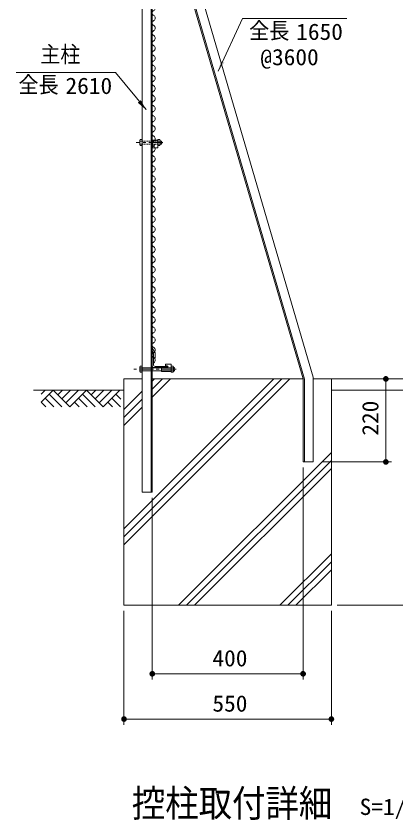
# Model space of a CAD drawing. Units: millimetres, scale not verified, with parts at other scales. Extents: x -4455 to 4455, y -3150 to 3150.
# Drawn here: x 413 to 1420, y -1720 to 410 of the extents above; entities that cross this region are included whole.
import ezdxf
from ezdxf.enums import TextEntityAlignment as Align

# ---------------------------------------------------------------- set-up
doc = ezdxf.new("R2010")
doc.units = ezdxf.units.MM
doc.header["$LTSCALE"] = 30
for name, pattern in [('DASHED', [7.5, 6, -1.5]), ('USER1', [2, 1.25, -0.25, 0.25, -0.25]), ('USER3', [0.1875, 0.125, -0.0625])]:
    doc.linetypes.add(name, pattern=pattern)
for name, color, linetype, lineweight in [('0-0_1部材', 3, 'Continuous', 18), ('0-1_5寸法', 1, 'Continuous', 18), ('0-2_SUNPOU', 1, 'Continuous', 18), ('0-3_6文字', 3, 'Continuous', 9), ('0-4_7詳細', 7, 'Continuous', 18), ('0-5_4基礎', 4, 'Continuous', 18), ('0-6_0', 1, 'Continuous', 18), ('0-7_GL', 7, 'Continuous', 9), ('0-9_8部品', 3, 'Continuous', 18), ('0-A_2網', 4, 'Continuous', 18), ('0-B_AMI', 3, 'Continuous', 18)]:
    doc.layers.add(name, color=color, linetype=linetype, lineweight=lineweight)
doc.styles.add('ＭＳ ゴシック', font='')
doc.styles.get('ＭＳ ゴシック').set_extended_font_data('MS Gothic')

# ---------------------------------------------------------------- blocks, each defined once
blk = doc.blocks.new('M1')
at = {"layer": '0-2_SUNPOU'}
blk.add_line((-7.5, 0), (-57.86, 0), dxfattribs=at)
for points in [[(0, 0), (-7.5, 0), (-7.44, 0.94)], [(0, 0), (-7.44, -0.94), (-7.5, 0)], [(0, 0), (-7.44, 0.94), (-7.26, 1.87)], [(0, 0), (-7.26, -1.87), (-7.44, -0.94)], [(0, 0), (-7.26, 1.87), (-6.97, 2.76)], [(0, 0), (-6.97, -2.76), (-7.26, -1.87)], [(0, 0), (-6.97, 2.76), (-6.57, 3.61)], [(0, 0), (-6.57, -3.61), (-6.97, -2.76)], [(0, 0), (-6.57, 3.61), (-6.07, 4.41)], [(0, 0), (-6.07, -4.41), (-6.57, -3.61)], [(0, 0), (-6.07, 4.41), (-5.47, 5.13)], [(0, 0), (-5.47, -5.13), (-6.07, -4.41)], [(0, 0), (-5.47, 5.13), (-4.78, 5.78)], [(0, 0), (-4.78, -5.78), (-5.47, -5.13)], [(0, 0), (-4.78, 5.78), (-4.02, 6.33)], [(0, 0), (-4.02, -6.33), (-4.78, -5.78)], [(0, 0), (-4.02, 6.33), (-3.19, 6.79)], [(0, 0), (-3.19, -6.79), (-4.02, -6.33)], [(0, 0), (-3.19, 6.79), (-2.32, 7.13)], [(0, 0), (-2.32, -7.13), (-3.19, -6.79)], [(0, 0), (-2.32, 7.13), (-1.41, 7.37)], [(0, 0), (-1.41, -7.37), (-2.32, -7.13)], [(0, 0), (-1.41, 7.37), (-0.47, 7.49)], [(0, 0), (-0.47, -7.49), (-1.41, -7.37)], [(0, 0), (-0.47, 7.49), (0.47, 7.49)], [(0, 0), (0.47, -7.49), (-0.47, -7.49)], [(0, 0), (0.47, 7.49), (1.41, 7.37)], [(0, 0), (1.41, 7.37), (2.32, 7.13)], [(0, 0), (2.32, 7.13), (3.19, 6.79)], [(0, 0), (3.19, 6.79), (4.02, 6.33)], [(0, 0), (4.02, 6.33), (4.78, 5.78)], [(0, 0), (4.78, 5.78), (5.47, 5.13)], [(0, 0), (5.47, 5.13), (6.07, 4.41)], [(0, 0), (6.07, 4.41), (6.57, 3.61)], [(0, 0), (6.57, 3.61), (6.97, 2.76)], [(0, 0), (6.97, 2.76), (7.26, 1.87)], [(0, 0), (7.26, 1.87), (7.44, 0.94)], [(0, 0), (7.44, 0.94), (7.5, 0)], [(0, 0), (1.41, -7.37), (0.47, -7.49)], [(0, 0), (2.32, -7.13), (1.41, -7.37)], [(0, 0), (3.19, -6.79), (2.32, -7.13)], [(0, 0), (4.02, -6.33), (3.19, -6.79)], [(0, 0), (4.78, -5.78), (4.02, -6.33)], [(0, 0), (5.47, -5.13), (4.78, -5.78)], [(0, 0), (6.07, -4.41), (5.47, -5.13)], [(0, 0), (6.57, -3.61), (6.07, -4.41)], [(0, 0), (6.97, -2.76), (6.57, -3.61)], [(0, 0), (7.26, -1.87), (6.97, -2.76)], [(0, 0), (7.44, -0.94), (7.26, -1.87)], [(0, 0), (7.5, 0), (7.44, -0.94)]]:
    blk.add_solid(points, dxfattribs=at)
blk = doc.blocks.new('GL-マーク')
at = {"layer": '0-6_0'}
for p, q in [((-418.12, -21.21), (-396.91, 0)), ((-418.12, -63.64), (-354.48, 0)), ((-354.48, 0), (-265.86, -88.62)), ((-304.52, 0), (-329.5, -24.98)), ((-262.09, 0), (-308.29, -46.2)), ((-219.67, 0), (-287.08, -67.41)), ((-177.24, 0), (-265.86, -88.62)), ((-177.24, 0), (-88.62, -88.62)), ((-127.28, 0), (-152.26, -24.98)), ((-84.85, 0), (-131.05, -46.19)), ((-42.43, 0), (-109.83, -67.41)), ((0, 0), (-88.62, -88.62)), ((-396.91, -42.43), (-350.71, -88.62)), ((-375.7, -21.21), (-308.29, -88.62)), ((-219.67, -42.43), (-173.47, -88.62)), ((-198.45, -21.21), (-131.05, -88.62)), ((3.77, -88.62), (-42.43, -42.43)), ((4.99, -47.42), (-21.21, -21.21)), ((-418.12, -63.64), (-393.14, -88.62)), ((-240.88, -63.64), (-215.9, -88.62)), ((-38.66, -88.62), (-63.64, -63.64))]:
    blk.add_line(p, q, dxfattribs=at)
blk = doc.blocks.new('NAMIX13')
at = {"layer": '0-B_AMI'}
for centre, start, end in [((-106.7, -200), 298.07249, 61.92751), ((106.7, -600), 118.07249, 241.92751), ((106.7, -1400), 118.07249, 241.92751), ((-106.7, -1000), 298.07249, 61.92751), ((-106.7, -1800), 298.07249, 61.92751), ((106.7, -2200), 118.07249, 241.92751), ((-106.7, -2600), 298.07249, 61.92751), ((106.7, -3000), 118.07249, 241.92751), ((106.7, -3800), 118.07249, 241.92751), ((-106.7, -3400), 298.07249, 61.92751), ((106.7, -4600), 118.07249, 241.92751), ((-106.7, -4200), 298.07249, 61.92751), ((-106.7, -5000), 298.07249, 61.92751), ((106.7, -5400), 118.07249, 241.92751), ((-106.7, -5800), 298.07249, 61.92751), ((106.7, -6200), 118.07249, 241.92751), ((106.7, -7000), 118.07249, 241.92751), ((-106.7, -6600), 298.07249, 61.92751), ((106.7, -7800), 118.07249, 241.92751), ((-106.7, -7400), 298.07249, 61.92751), ((-106.7, -8200), 298.07249, 61.92751), ((106.7, -8600), 118.07249, 241.92751)]:
    blk.add_arc(centre, 226.7, start, end, dxfattribs=at)

msp = doc.modelspace()

# ---------------------------------------------------------------- linework, layer by layer
at = {"layer": '0-0_1部材', "color": 7, "lineweight": 9}
for p, q in [((770.77, 1307.64), (770.77, -851.56)), ((773.77, 1308.44), (773.77, -851.56)), ((783.77, 778.44), (1173.77, -551.56)), ((787.27, 777.51), (1177.27, -552.49)), ((810.77, 783), (1200.77, -547)), ((773.77, -470.48), (781.07, -482.44)), ((773.77, -476.56), (773.77, -516.56)), ((773.77, -478.16), (777.07, -483.57)), ((773.77, -481.56), (774.77, -481.56)), ((773.77, -516.56), (773.77, -481.56)), ((776.77, -513.56), (776.77, -483.56)), ((777.07, -496.57), (777.07, -483.57)), ((781.07, -496.57), (781.07, -482.44)), ((781.07, -496.57), (777.07, -496.57)), ((813.77, -521.56), (778.77, -521.56)), ((811.77, -518.56), (781.77, -518.56)), ((798.58, -521.83), (813.33, -521.83)), ((813.77, -521.56), (813.77, -520.56)), ((1173.77, -771.56), (1173.77, -551.56)), ((1177.27, -771.56), (1177.27, -552.49)), ((1200.77, -771.56), (1200.77, -547)), ((1173.77, -771.56), (1200.77, -771.56))]:
    msp.add_line(p, q, dxfattribs=at)
msp.add_lwpolyline([(746.77, 1301.21), (746.77, -851.56), (773.77, -851.56)], dxfattribs=at)
for centre, radius, start, end in [((774.77, -483.56), 2, 0, 90), ((778.77, -516.56), 5, 180, 270), ((781.77, -513.56), 5, 180, 270), ((811.77, -520.56), 2, 0, 90)]:
    msp.add_arc(centre, radius, start, end, dxfattribs=at)
at = {"layer": '0-1_5寸法'}
for p, q in [((1223.77, -551.56), (1408.24, -551.56)), ((1223.77, -551.56), (1528.24, -551.56)), ((1393.24, -581.56), (1393.24, -741.56)), ((1173.77, -786.56), (1173.77, -1348.07)), ((1223.77, -771.56), (1408.24, -771.56)), ((773.77, -866.56), (773.77, -1348.07)), ((698.77, -1166.56), (698.77, -1468.07)), ((1248.77, -1166.56), (1248.77, -1468.07)), ((1263.77, -1151.56), (1528.24, -1151.56)), ((803.77, -1333.07), (1143.77, -1333.07)), ((1218.77, -1453.07), (728.77, -1453.07))]:
    msp.add_line(p, q, dxfattribs=at)
at = {"layer": '0-3_6文字', "color": 7}
for points in [[(1289.95, 403.55), (1012.99, 403.55), (948.93, 263.6)], [(412.54, 260.37), (675.92, 260.37), (757.18, 162.05)]]:
    msp.add_lwpolyline(points, dxfattribs=at)
for points in [[(948.1, 261.78), (955.85, 291.23), (965.32, 286.89)], [(758.46, 160.51), (735.33, 180.31), (743.36, 186.95)]]:
    msp.add_solid(points, dxfattribs=at)
at = {"layer": '0-5_4基礎', "color": 7, "lineweight": 9}
for p, q in [((698.77, -551.56), (738.77, -551.56)), ((698.77, -1151.56), (698.77, -551.56)), ((698.77, -551.56), (746.77, -551.56)), ((773.77, -551.56), (1173.77, -551.56)), ((1200.77, -551.56), (1248.77, -551.56)), ((1208.77, -551.56), (1248.77, -551.56)), ((1248.77, -1151.56), (1248.77, -551.56)), ((698.77, -1151.56), (1248.77, -1151.56))]:
    msp.add_line(p, q, dxfattribs=at)
at = {"layer": '0-5_4基礎'}
for p, q in [((698.77, -991.69), (1138.9, -551.56)), ((698.77, -970.47), (1117.68, -551.56)), ((698.77, -949.26), (1096.47, -551.56)), ((773.77, -578.54), (800.75, -551.56)), ((773.77, -557.33), (779.54, -551.56)), ((773.77, -599.75), (821.96, -551.56)), ((698.77, -632.33), (746.77, -584.33)), ((698.77, -653.54), (746.77, -605.54)), ((698.77, -674.75), (746.77, -626.75)), ((843.42, -1151.56), (1248.77, -746.21)), ((864.63, -1151.56), (1248.77, -767.42)), ((885.85, -1151.56), (1248.77, -788.64)), ((1111.98, -1151.56), (1248.77, -1014.77)), ((1133.2, -1151.56), (1248.77, -1035.99)), ((1154.41, -1151.56), (1248.77, -1057.2))]:
    msp.add_line(p, q, dxfattribs=at)
at = {"layer": '0-7_GL'}
for p, q in [((698.77, -581.56), (458.86, -581.56)), ((1470.41, -581.56), (1248.77, -581.56))]:
    msp.add_line(p, q, dxfattribs=at)
at = {"layer": '0-9_8部品', "color": 1, "linetype": 'USER1'}
for p, q in [((801.73, 74.87), (730.89, 74.87)), ((836.99, -526.01), (724.38, -526.01))]:
    msp.add_line(p, q, dxfattribs=at)
at = {"layer": '0-9_8部品'}
for p, q in [((740.37, 80.79), (741.48, 82.71)), ((740.37, 68.95), (740.37, 80.79)), ((741.05, 78.87), (746.77, 78.87)), ((741.05, 70.87), (746.77, 70.87)), ((741.48, 82.71), (746.77, 82.71)), ((746.77, 67.03), (746.77, 82.71)), ((774.11, 81.19), (774.11, 70.69)), ((774.11, 81.19), (788.31, 81.19)), ((774.11, 70.69), (778.06, 70.69)), ((774.11, 66.19), (778.06, 66.19)), ((774.11, 66.19), (774.11, 61.19)), ((788.31, 67.03), (788.31, 82.71)), ((788.31, 81.19), (788.31, 61.19)), ((794.02, 78.87), (788.31, 78.87)), ((794.02, 70.87), (788.31, 70.87)), ((793.6, 67.03), (788.31, 67.03)), ((794.71, 68.95), (793.6, 67.03)), ((794.71, 68.95), (794.71, 80.79)), ((794.71, 78.87), (798.26, 78.87)), ((794.71, 78.07), (798.66, 78.07)), ((794.71, 71.67), (798.66, 71.67)), ((794.71, 70.87), (798.26, 70.87)), ((798.26, 70.87), (798.26, 78.87)), ((774.11, 61.19), (788.31, 61.19))]:
    msp.add_line(p, q, dxfattribs=at)
at = {"layer": '0-9_8部品', "linetype": 'USER3'}
for p, q in [((746.77, 78.87), (788.31, 78.87)), ((746.77, 70.87), (788.31, 70.87))]:
    msp.add_line(p, q, dxfattribs=at)
at = {"layer": '0-9_8部品', "color": 7, "lineweight": 9}
for p, q in [((740.37, -520.09), (741.48, -518.17)), ((740.37, -531.93), (740.37, -520.09)), ((741.05, -522.01), (746.77, -522.01)), ((741.05, -530.01), (746.77, -530.01)), ((741.48, -518.17), (746.77, -518.17)), ((746.77, -533.85), (746.77, -518.17)), ((768.86, -522.01), (823.58, -522.01)), ((773.77, -530.01), (828.48, -530.01)), ((798.58, -532.33), (798.58, -521.83)), ((798.58, -532.33), (823.58, -532.33)), ((808.58, -517.33), (808.58, -512.33)), ((808.58, -512.33), (823.58, -512.33)), ((808.58, -517.33), (813.33, -517.33)), ((823.58, -532.33), (823.58, -512.33)), ((823.58, -518.17), (823.58, -533.85)), ((828.87, -518.17), (823.58, -518.17)), ((829.29, -522.01), (823.58, -522.01)), ((829.29, -530.01), (823.58, -530.01)), ((829.98, -520.09), (828.87, -518.17)), ((828.87, -533.85), (823.58, -533.85))]:
    msp.add_line(p, q, dxfattribs=at)
at = {"layer": '0-9_8部品', "linetype": 'DASHED'}
for p, q in [((746.77, -522.01), (773.77, -522.01)), ((746.77, -530.01), (773.77, -530.01)), ((798.58, -530.33), (823.58, -530.33))]:
    msp.add_line(p, q, dxfattribs=at)
at = {"layer": '0-9_8部品'}
for points in [[(740.37, 68.95), (741.48, 67.03), (746.77, 67.03)], [(794.71, 80.79), (793.6, 82.71), (788.31, 82.71)]]:
    msp.add_lwpolyline(points, dxfattribs=at)
at = {"layer": '0-9_8部品', "color": 7, "lineweight": 9}
for points in [[(740.37, -531.93), (741.48, -533.85), (746.77, -533.85)], [(829.98, -520.09), (829.98, -531.93), (828.87, -533.85)]]:
    msp.add_lwpolyline(points, dxfattribs=at)
at = {"layer": '0-9_8部品'}
for centre, radius, start, end in [((743.4, 80.79), 3.03, 180, 219.3382), ((752.37, 74.87), 12, 160.52878, 199.47122), ((743.4, 68.95), 3.03, 140.6618, 180), ((778.06, 68.44), 2.25, 270, 90), ((791.68, 80.79), 3.03, 320.6618, 0), ((782.71, 74.87), 12, 340.52878, 19.47122), ((791.68, 68.95), 3.03, 0, 39.3382), ((791.33, 74.87), 8, 330, 30)]:
    msp.add_arc(centre, radius, start, end, dxfattribs=at)
at = {"layer": '0-9_8部品', "color": 7, "lineweight": 9}
for centre, radius, start, end in [((743.4, -520.09), 3.03, 180, 219.3382), ((752.37, -526.01), 12, 160.52878, 199.47122), ((743.4, -531.93), 3.03, 140.6618, 180), ((813.33, -519.58), 2.25, 270, 90), ((826.95, -520.09), 3.03, 320.6618, 0), ((817.98, -526.01), 12, 340.52878, 19.47122), ((826.95, -531.93), 3.03, 0, 39.3382), ((826.82, -526.01), 6.71, 298.05542, 61.94458)]:
    msp.add_arc(centre, radius, start, end, dxfattribs=at)
at = {"layer": '0-A_2網', "color": 3}
for centre, start, end in [((781.16, -301.97), 118.07249, 241.92751), ((774.05, -288.64), 298.07249, 61.92751), ((774.05, -315.3), 298.07249, 61.92751)]:
    msp.add_arc(centre, 7.56, start, end, dxfattribs=at)
at = {"layer": '0-B_AMI'}
for centre, start, end in [((781.16, -328.64), 118.07249, 241.92751), ((774.05, -341.97), 298.07249, 61.92751), ((781.16, -355.3), 118.07249, 241.92751), ((774.05, -368.64), 298.07249, 61.92751), ((781.16, -381.97), 118.07249, 241.92751), ((781.16, -408.64), 118.07249, 241.92751), ((774.05, -395.3), 298.07249, 61.92751), ((774.05, -421.97), 298.07249, 61.92751), ((781.16, -435.3), 118.07249, 241.92751), ((774.05, -448.64), 298.07249, 61.92751), ((781.16, -461.97), 118.07249, 241.92751), ((774.05, -475.3), 298.07249, 61.92751), ((781.16, -488.64), 118.07249, 241.92751), ((774.05, -501.97), 298.07249, 61.92751)]:
    msp.add_arc(centre, 7.56, start, end, dxfattribs=at)

# ---------------------------------------------------------------- block references
at = {"layer": '0-1_5寸法'}
for p, rotation in [((1393.24, -551.56), 90), ((1393.24, -771.56), 270), ((773.77, -1333.07), 180), ((698.77, -1453.07), 180)]:
    msp.add_blockref('M1', p, dxfattribs=dict(at, rotation=rotation))
for p in [(1173.77, -1333.07), (1248.77, -1453.07)]:
    msp.add_blockref('M1', p, dxfattribs=at)
at = {"layer": '0-7_GL', "xscale": 0.5, "yscale": 0.5}
msp.add_blockref('GL-マーク', (688.03, -581.56), dxfattribs=at)
at = {"layer": '0-A_2網', "xscale": 0.03333333, "yscale": 0.03333333}
for p in [(777.61, 598.03), (777.61, 304.7), (777.61, 11.36)]:
    msp.add_blockref('NAMIX13', p, dxfattribs=at)

# ---------------------------------------------------------------- texts
at = {"layer": '0-1_5寸法', "color": 3, "style": 'ＭＳ ゴシック', "width": 1.05}
msp.add_text('220', height=43.33, rotation=90, dxfattribs=at).set_placement((1386.57, -702.06), align=Align.BOTTOM_LEFT)
for s, p in [('400', (933.27, -1326.4)), ('550', (933.27, -1446.4))]:
    msp.add_text(s, height=43.33, dxfattribs=at).set_placement(p, align=Align.BOTTOM_LEFT)
at = {"layer": '0-3_6文字', "style": 'ＭＳ ゴシック'}
for s, width, p in [('全長', 0.9, (1030.75, 336.74)), ('1650', 1.05, (1155.49, 333.76)), ('主柱', 0.9, (476.87, 274.01)), ('@3600', 1.05, (1060.46, 266.6)), ('全長', 0.9, (418.87, 193.55)), ('2610', 1.05, (543.6, 190.57))]:
    msp.add_text(s, height=43.33, dxfattribs=dict(at, width=width)).set_placement(p, align=Align.BOTTOM_LEFT)
at = {"layer": '0-4_7詳細', "style": 'ＭＳ ゴシック', "width": 0.9}
msp.add_text('控柱取付詳細', height=72.14, dxfattribs=at).set_placement((719.58, -1733.9), align=Align.BOTTOM_LEFT)
at = {"layer": '0-4_7詳細', "color": 3, "style": 'ＭＳ ゴシック', "width": 1.05}
msp.add_text('S=1/5', height=43.33, dxfattribs=at).set_placement((1323.67, -1720.24), align=Align.BOTTOM_LEFT)

doc.saveas('drawing.dxf')
